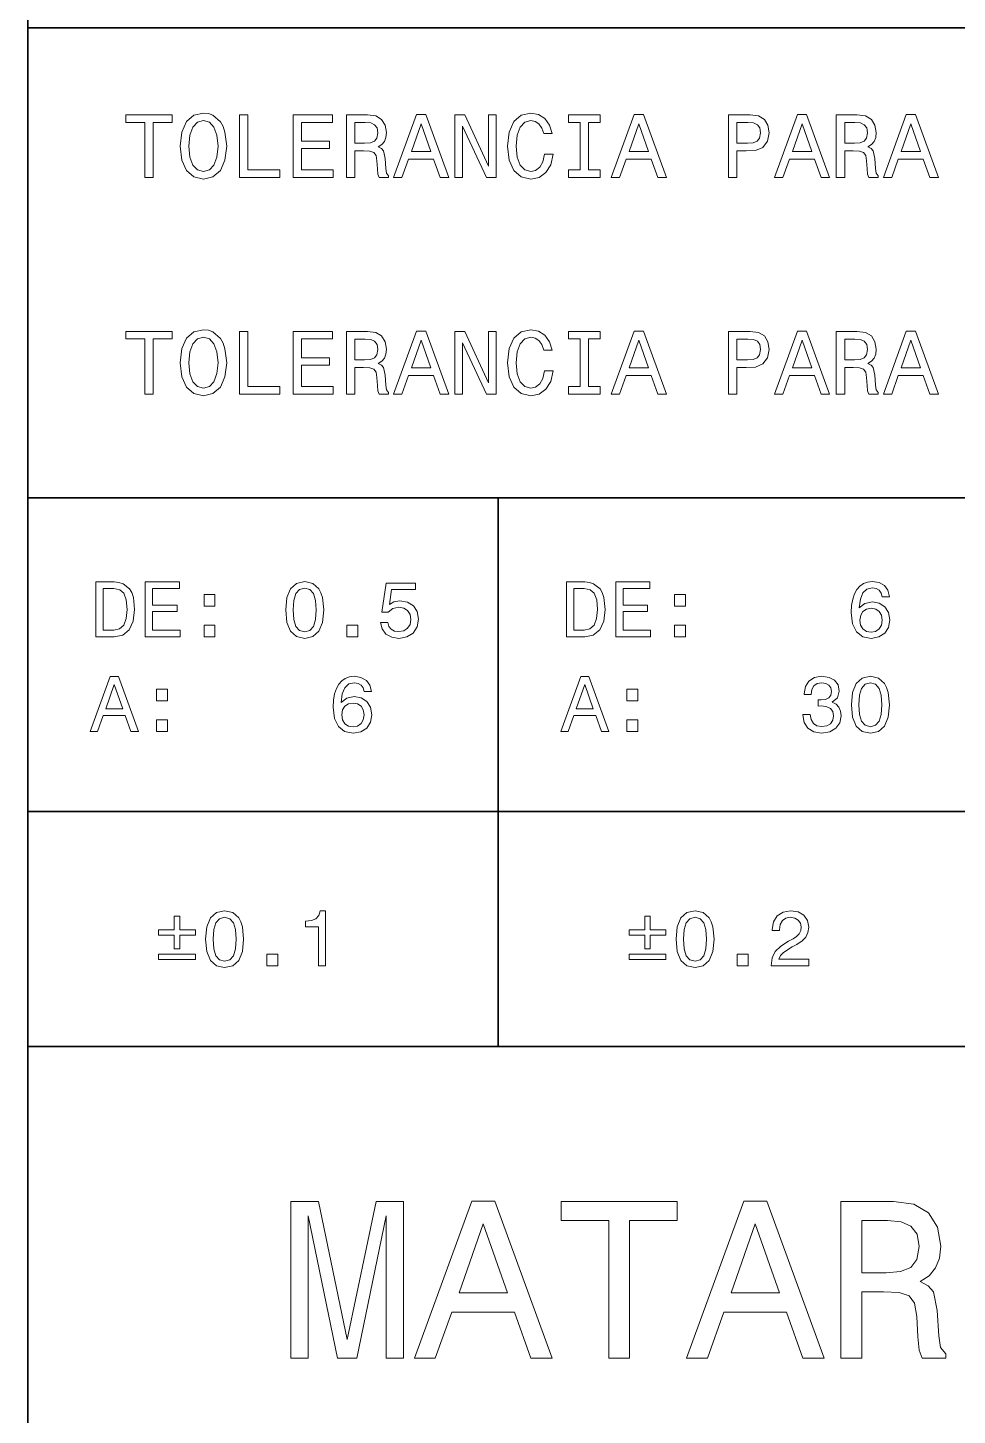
# Model space of a CAD drawing. Extents: x 4 to 291, y 4 to 205.
# Drawn here: x 236.36 to 251.05, y 105.08 to 127.01 of the extents above; entities that cross this region are included whole.
import ezdxf

# ---------------------------------------------------------------- set-up
doc = ezdxf.new("R2010")
doc.units = 0

msp = doc.modelspace()

# ---------------------------------------------------------------- linework, layer by layer
at = {"color": 7, "lineweight": 35}
for p, q in [((236.364685, 204.617981), (236.364685, 3.716543)), ((290.873962, 127.012932), (236.364685, 127.012932)), ((236.364685, 127.012932), (236.364685, 110.907913)), ((236.364685, 119.579849), (290.873962, 119.579849)), ((243.797775, 119.579849), (243.797775, 110.907913)), ((236.364685, 114.624458), (290.873962, 114.624458)), ((236.364685, 110.907913), (290.873962, 110.907913)), ((236.364685, 110.907913), (290.873962, 110.907913))]:
    msp.add_line(p, q, dxfattribs=at)
at = {"color": 7, "lineweight": 13}
for points in [[(238.215454, 124.646622), (238.346848, 124.646622), (238.346848, 125.517746), (238.646729, 125.517746), (238.646729, 125.637703), (237.914139, 125.637703), (237.914139, 125.517746), (238.215454, 125.517746)], [(238.773834, 125.142159), (238.799545, 124.91938), (238.873795, 124.755157), (238.989471, 124.653763), (239.140854, 124.619492), (239.290787, 124.653763), (239.407898, 124.755157), (239.480728, 124.91938), (239.507858, 125.142159), (239.480728, 125.36351), (239.44931, 125.453476), (239.407898, 125.52774), (239.290787, 125.629135), (239.219391, 125.654839), (239.140854, 125.664833), (238.988037, 125.629135), (238.872375, 125.529167), (238.799545, 125.364937)], [(238.910934, 125.142159), (238.926636, 125.314957), (238.97377, 125.442055), (239.0466, 125.519173), (239.140854, 125.546303), (239.233673, 125.519173), (239.306503, 125.440628), (239.353622, 125.31353), (239.370758, 125.142159), (239.353622, 124.969368), (239.306503, 124.84227), (239.233673, 124.765152), (239.140854, 124.739449), (239.0466, 124.765152), (238.97377, 124.84227), (238.926636, 124.967934)], [(239.710648, 124.646622), (240.347565, 124.646622), (240.347565, 124.766579), (239.842026, 124.766579), (239.842026, 125.637703), (239.710648, 125.637703)], [(240.560349, 124.646622), (241.18869, 124.646622), (241.18869, 124.766579), (240.691727, 124.766579), (240.691727, 125.102173), (241.13443, 125.102173), (241.13443, 125.220703), (240.691727, 125.220703), (240.691727, 125.517746), (241.177277, 125.517746), (241.177277, 125.637703), (240.560349, 125.637703)], [(241.401474, 124.646622), (241.534286, 124.646622), (241.534286, 125.065048), (241.669952, 125.065048), (241.769913, 125.06076), (241.832748, 125.040771), (241.86702, 124.993645), (241.881302, 124.909386), (241.888443, 124.780861), (241.897018, 124.696602), (241.914154, 124.646622), (242.064102, 124.646622), (242.064102, 124.673752), (242.03125, 124.713737), (242.019836, 124.788002), (242.009827, 124.947945), (241.98555, 125.066475), (241.952713, 125.1036), (241.901306, 125.130737), (241.95842, 125.166435), (241.998413, 125.216423), (242.024109, 125.279259), (242.032684, 125.354942), (242.012695, 125.474899), (241.955566, 125.564865), (241.861313, 125.619133), (241.732788, 125.637703), (241.401474, 125.637703)], [(241.695663, 125.516312), (241.782776, 125.507744), (241.844177, 125.480614), (241.882736, 125.430634), (241.895584, 125.352089), (241.881302, 125.269257), (241.842743, 125.219276), (241.777054, 125.193573), (241.687088, 125.186432), (241.534286, 125.186432), (241.534286, 125.516312)], [(242.145493, 124.646622), (242.276886, 124.646622), (242.381134, 124.93795), (242.776703, 124.93795), (242.880951, 124.646622), (243.015198, 124.646622), (242.652466, 125.63913), (242.506805, 125.63913)], [(242.426834, 125.059334), (242.579636, 125.496323), (242.732437, 125.059334)], [(243.113724, 124.646622), (243.232254, 124.646622), (243.232254, 125.45919), (243.612122, 124.646622), (243.764923, 124.646622), (243.764923, 125.637703), (243.644974, 125.637703), (243.644974, 124.825127), (243.269394, 125.637703), (243.113724, 125.637703)], [(244.530365, 125.01506), (244.501801, 124.895103), (244.454681, 124.809418), (244.388992, 124.756584), (244.311874, 124.739449), (244.219055, 124.765152), (244.146225, 124.84227), (244.097672, 124.967934), (244.081955, 125.142159), (244.097672, 125.314957), (244.144791, 125.442055), (244.217621, 125.519173), (244.311874, 125.546303), (244.380417, 125.532021), (244.43898, 125.492035), (244.484665, 125.427773), (244.516083, 125.339233), (244.651749, 125.339233), (244.608917, 125.474899), (244.534653, 125.577721), (244.433258, 125.641983), (244.311874, 125.664833), (244.160507, 125.629135), (244.04483, 125.529167), (243.970566, 125.364937), (243.944855, 125.142159), (243.970566, 124.91938), (244.04483, 124.755157), (244.160507, 124.653763), (244.311874, 124.619492), (244.444687, 124.646622), (244.551788, 124.722313), (244.627472, 124.84655), (244.667465, 125.01506)], [(245.093033, 124.766579), (244.910233, 124.766579), (244.910233, 124.646622), (245.407196, 124.646622), (245.407196, 124.766579), (245.224411, 124.766579), (245.224411, 125.517746), (245.407196, 125.517746), (245.407196, 125.637703), (244.910233, 125.637703), (244.910233, 125.517746), (245.093033, 125.517746)], [(245.58429, 124.646622), (245.715668, 124.646622), (245.819916, 124.93795), (246.215485, 124.93795), (246.319733, 124.646622), (246.453979, 124.646622), (246.091248, 125.63913), (245.945587, 125.63913)], [(245.865616, 125.059334), (246.018417, 125.496323), (246.171219, 125.059334)], [(247.436478, 124.646622), (247.567871, 124.646622), (247.567871, 125.065048), (247.713531, 125.065048), (247.860626, 125.072182), (247.977722, 125.122169), (248.053406, 125.219276), (248.079117, 125.352089), (248.059128, 125.474899), (248.001999, 125.564865), (247.907745, 125.619133), (247.779221, 125.637703), (247.436478, 125.637703)], [(247.743515, 125.516312), (247.829208, 125.507744), (247.892044, 125.480614), (247.929169, 125.430634), (247.942017, 125.352089), (247.927734, 125.269257), (247.889175, 125.219276), (247.823486, 125.193573), (247.733521, 125.186432), (247.567871, 125.186432), (247.567871, 125.516312)], [(248.163376, 124.646622), (248.294754, 124.646622), (248.399002, 124.93795), (248.794571, 124.93795), (248.898819, 124.646622), (249.033066, 124.646622), (248.670334, 125.63913), (248.524673, 125.63913)], [(248.444702, 125.059334), (248.597504, 125.496323), (248.750305, 125.059334)], [(249.138733, 124.646622), (249.271545, 124.646622), (249.271545, 125.065048), (249.407211, 125.065048), (249.507187, 125.06076), (249.570023, 125.040771), (249.604294, 124.993645), (249.618576, 124.909386), (249.625717, 124.780861), (249.634277, 124.696602), (249.651413, 124.646622), (249.801361, 124.646622), (249.801361, 124.673752), (249.768524, 124.713737), (249.757095, 124.788002), (249.747101, 124.947945), (249.722824, 125.066475), (249.689972, 125.1036), (249.638565, 125.130737), (249.695679, 125.166435), (249.735672, 125.216423), (249.761383, 125.279259), (249.769943, 125.354942), (249.749954, 125.474899), (249.692825, 125.564865), (249.598572, 125.619133), (249.470047, 125.637703), (249.138733, 125.637703)], [(249.432922, 125.516312), (249.520035, 125.507744), (249.581436, 125.480614), (249.619995, 125.430634), (249.632858, 125.352089), (249.618576, 125.269257), (249.580017, 125.219276), (249.514328, 125.193573), (249.424347, 125.186432), (249.271545, 125.186432), (249.271545, 125.516312)], [(249.882767, 124.646622), (250.014145, 124.646622), (250.118393, 124.93795), (250.513962, 124.93795), (250.61821, 124.646622), (250.752457, 124.646622), (250.389725, 125.63913), (250.244064, 125.63913)], [(250.164093, 125.059334), (250.316895, 125.496323), (250.469696, 125.059334)], [(238.215454, 121.222122), (238.346848, 121.222122), (238.346848, 122.093246), (238.646729, 122.093246), (238.646729, 122.213203), (237.914139, 122.213203), (237.914139, 122.093246), (238.215454, 122.093246)], [(238.773834, 121.717659), (238.799545, 121.494881), (238.873795, 121.330658), (238.989471, 121.229263), (239.140854, 121.194992), (239.290787, 121.229263), (239.407898, 121.330658), (239.480728, 121.494881), (239.507858, 121.717659), (239.480728, 121.939011), (239.44931, 122.028976), (239.407898, 122.103241), (239.290787, 122.204636), (239.219391, 122.230339), (239.140854, 122.240334), (238.988037, 122.204636), (238.872375, 122.104668), (238.799545, 121.940437)], [(239.710648, 121.222122), (240.347565, 121.222122), (240.347565, 121.342079), (239.842026, 121.342079), (239.842026, 122.213203), (239.710648, 122.213203)], [(240.560349, 121.222122), (241.18869, 121.222122), (241.18869, 121.342079), (240.691727, 121.342079), (240.691727, 121.677673), (241.13443, 121.677673), (241.13443, 121.796204), (240.691727, 121.796204), (240.691727, 122.093246), (241.177277, 122.093246), (241.177277, 122.213203), (240.560349, 122.213203)], [(241.401474, 121.222122), (241.534286, 121.222122), (241.534286, 121.640549), (241.669952, 121.640549), (241.769913, 121.636261), (241.832748, 121.616272), (241.86702, 121.569145), (241.881302, 121.484886), (241.888443, 121.356361), (241.897018, 121.272102), (241.914154, 121.222122), (242.064102, 121.222122), (242.064102, 121.249252), (242.03125, 121.289238), (242.019836, 121.363503), (242.009827, 121.523445), (241.98555, 121.641975), (241.952713, 121.6791), (241.901306, 121.706238), (241.95842, 121.741936), (241.998413, 121.791924), (242.024109, 121.854759), (242.032684, 121.930443), (242.012695, 122.0504), (241.955566, 122.140366), (241.861313, 122.194633), (241.732788, 122.213203), (241.401474, 122.213203)], [(242.145493, 121.222122), (242.276886, 121.222122), (242.381134, 121.513451), (242.776703, 121.513451), (242.880951, 121.222122), (243.015198, 121.222122), (242.652466, 122.21463), (242.506805, 122.21463)], [(243.113724, 121.222122), (243.232254, 121.222122), (243.232254, 122.034691), (243.612122, 121.222122), (243.764923, 121.222122), (243.764923, 122.213203), (243.644974, 122.213203), (243.644974, 121.400627), (243.269394, 122.213203), (243.113724, 122.213203)], [(244.530365, 121.590561), (244.501801, 121.470604), (244.454681, 121.384918), (244.388992, 121.332085), (244.311874, 121.314949), (244.219055, 121.340652), (244.146225, 121.41777), (244.097672, 121.543434), (244.081955, 121.717659), (244.097672, 121.890457), (244.144791, 122.017555), (244.217621, 122.094673), (244.311874, 122.121803), (244.380417, 122.107521), (244.43898, 122.067535), (244.484665, 122.003273), (244.516083, 121.914734), (244.651749, 121.914734), (244.608917, 122.0504), (244.534653, 122.153221), (244.433258, 122.217484), (244.311874, 122.240334), (244.160507, 122.204636), (244.04483, 122.104668), (243.970566, 121.940437), (243.944855, 121.717659), (243.970566, 121.494881), (244.04483, 121.330658), (244.160507, 121.229263), (244.311874, 121.194992), (244.444687, 121.222122), (244.551788, 121.297813), (244.627472, 121.42205), (244.667465, 121.590561)], [(245.093033, 121.342079), (244.910233, 121.342079), (244.910233, 121.222122), (245.407196, 121.222122), (245.407196, 121.342079), (245.224411, 121.342079), (245.224411, 122.093246), (245.407196, 122.093246), (245.407196, 122.213203), (244.910233, 122.213203), (244.910233, 122.093246), (245.093033, 122.093246)], [(245.58429, 121.222122), (245.715668, 121.222122), (245.819916, 121.513451), (246.215485, 121.513451), (246.319733, 121.222122), (246.453979, 121.222122), (246.091248, 122.21463), (245.945587, 122.21463)], [(247.436478, 121.222122), (247.567871, 121.222122), (247.567871, 121.640549), (247.713531, 121.640549), (247.860626, 121.647682), (247.977722, 121.69767), (248.053406, 121.794777), (248.079117, 121.927589), (248.059128, 122.0504), (248.001999, 122.140366), (247.907745, 122.194633), (247.779221, 122.213203), (247.436478, 122.213203)], [(248.163376, 121.222122), (248.294754, 121.222122), (248.399002, 121.513451), (248.794571, 121.513451), (248.898819, 121.222122), (249.033066, 121.222122), (248.670334, 122.21463), (248.524673, 122.21463)], [(249.138733, 121.222122), (249.271545, 121.222122), (249.271545, 121.640549), (249.407211, 121.640549), (249.507187, 121.636261), (249.570023, 121.616272), (249.604294, 121.569145), (249.618576, 121.484886), (249.625717, 121.356361), (249.634277, 121.272102), (249.651413, 121.222122), (249.801361, 121.222122), (249.801361, 121.249252), (249.768524, 121.289238), (249.757095, 121.363503), (249.747101, 121.523445), (249.722824, 121.641975), (249.689972, 121.6791), (249.638565, 121.706238), (249.695679, 121.741936), (249.735672, 121.791924), (249.761383, 121.854759), (249.769943, 121.930443), (249.749954, 122.0504), (249.692825, 122.140366), (249.598572, 122.194633), (249.470047, 122.213203), (249.138733, 122.213203)], [(249.882767, 121.222122), (250.014145, 121.222122), (250.118393, 121.513451), (250.513962, 121.513451), (250.61821, 121.222122), (250.752457, 121.222122), (250.389725, 122.21463), (250.244064, 122.21463)], [(238.910934, 121.717659), (238.926636, 121.890457), (238.97377, 122.017555), (239.0466, 122.094673), (239.140854, 122.121803), (239.233673, 122.094673), (239.306503, 122.016129), (239.353622, 121.88903), (239.370758, 121.717659), (239.353622, 121.544868), (239.306503, 121.41777), (239.233673, 121.340652), (239.140854, 121.314949), (239.0466, 121.340652), (238.97377, 121.41777), (238.926636, 121.543434)], [(241.695663, 122.091812), (241.782776, 122.083244), (241.844177, 122.056114), (241.882736, 122.006134), (241.895584, 121.927589), (241.881302, 121.844757), (241.842743, 121.794777), (241.777054, 121.769073), (241.687088, 121.761932), (241.534286, 121.761932), (241.534286, 122.091812)], [(242.426834, 121.634834), (242.579636, 122.071823), (242.732437, 121.634834)], [(245.865616, 121.634834), (246.018417, 122.071823), (246.171219, 121.634834)], [(247.743515, 122.091812), (247.829208, 122.083244), (247.892044, 122.056114), (247.929169, 122.006134), (247.942017, 121.927589), (247.927734, 121.844757), (247.889175, 121.794777), (247.823486, 121.769073), (247.733521, 121.761932), (247.567871, 121.761932), (247.567871, 122.091812)], [(248.444702, 121.634834), (248.597504, 122.071823), (248.750305, 121.634834)], [(249.432922, 122.091812), (249.520035, 122.083244), (249.581436, 122.056114), (249.619995, 122.006134), (249.632858, 121.927589), (249.618576, 121.844757), (249.580017, 121.794777), (249.514328, 121.769073), (249.424347, 121.761932), (249.271545, 121.761932), (249.271545, 122.091812)], [(250.164093, 121.634834), (250.316895, 122.071823), (250.469696, 121.634834)], [(237.730621, 118.25264), (237.441971, 118.25264), (237.441971, 117.385445), (237.730621, 117.385445), (237.866821, 117.412933), (237.968048, 117.496658), (238.030518, 117.632858), (238.053009, 117.819038), (238.03302, 118.008972), (238.008026, 118.083946), (237.973038, 118.143929), (237.871826, 118.225151), (237.805603, 118.24514)], [(238.221695, 117.385445), (238.771515, 117.385445), (238.771515, 117.49041), (238.336655, 117.49041), (238.336655, 117.78405), (238.72403, 117.78405), (238.72403, 117.887764), (238.336655, 117.887764), (238.336655, 118.147675), (238.761505, 118.147675), (238.761505, 118.25264), (238.221695, 118.25264)], [(240.439667, 117.809044), (240.458405, 117.612862), (240.517136, 117.472916), (240.610855, 117.387947), (240.740814, 117.360451), (240.869522, 117.387947), (240.963226, 117.472916), (241.020706, 117.612862), (241.04071, 117.809044), (241.020706, 118.003975), (240.996979, 118.081451), (240.963226, 118.14518), (240.869522, 118.230148), (240.740814, 118.258888), (240.610855, 118.230148), (240.517136, 118.143929), (240.458405, 118.003975)], [(241.935394, 117.611618), (241.962875, 117.509148), (242.024109, 117.429176), (242.114075, 117.379196), (242.229034, 117.360451), (242.35524, 117.382942), (242.453949, 117.444176), (242.516434, 117.541641), (242.540176, 117.666595), (242.518936, 117.782806), (242.458954, 117.874023), (242.365234, 117.932755), (242.244034, 117.953995), (242.150314, 117.938995), (242.077835, 117.897766), (242.112823, 118.131432), (242.492691, 118.131432), (242.492691, 118.233894), (242.029114, 118.233894), (241.960388, 117.774055), (242.060349, 117.774055), (242.132812, 117.832787), (242.225281, 117.854027), (242.305252, 117.840286), (242.366486, 117.800301), (242.405228, 117.739067), (242.418976, 117.660347), (242.405228, 117.581627), (242.365234, 117.520393), (242.304016, 117.481659), (242.225281, 117.467918), (242.159058, 117.476662), (242.107834, 117.505402), (242.070343, 117.550385), (242.051605, 117.611618)], [(245.163712, 118.25264), (244.875061, 118.25264), (244.875061, 117.385445), (245.163712, 117.385445), (245.299911, 117.412933), (245.401138, 117.496658), (245.463608, 117.632858), (245.486099, 117.819038), (245.46611, 118.008972), (245.441116, 118.083946), (245.406128, 118.143929), (245.304916, 118.225151), (245.238693, 118.24514)], [(245.654785, 117.385445), (246.204605, 117.385445), (246.204605, 117.49041), (245.769745, 117.49041), (245.769745, 117.78405), (246.15712, 117.78405), (246.15712, 117.887764), (245.769745, 117.887764), (245.769745, 118.147675), (246.194595, 118.147675), (246.194595, 118.25264), (245.654785, 118.25264)], [(249.978271, 118.018974), (249.954529, 118.120186), (249.899536, 118.19516), (249.814575, 118.242645), (249.704605, 118.258888), (249.63089, 118.250137), (249.567154, 118.226395), (249.510925, 118.18766), (249.46344, 118.132683), (249.425964, 118.063957), (249.398468, 117.980232), (249.380981, 117.881516), (249.375977, 117.770309), (249.395966, 117.592873), (249.457199, 117.464165), (249.555908, 117.386696), (249.690872, 117.360451), (249.812073, 117.382942), (249.904541, 117.441673), (249.964523, 117.534142), (249.985764, 117.651604), (249.964523, 117.770309), (249.907043, 117.861526), (249.818314, 117.919006), (249.708359, 117.938995), (249.589645, 117.914009), (249.500931, 117.842781), (249.519669, 117.980232), (249.559662, 118.078949), (249.620895, 118.13768), (249.705856, 118.157669), (249.768341, 118.147675), (249.815826, 118.121437), (249.847061, 118.077698), (249.863312, 118.018974)], [(237.721878, 118.148926), (237.816849, 118.13018), (237.881821, 118.072701), (237.920563, 117.970238), (237.93306, 117.819038), (237.919312, 117.672844), (237.880569, 117.570381), (237.814346, 117.509148), (237.721878, 117.489159), (237.558182, 117.489159), (237.558182, 118.148926)], [(239.150131, 117.87027), (239.322571, 117.87027), (239.322571, 118.056458), (239.150131, 118.056458)], [(240.559631, 117.809044), (240.569626, 117.960243), (240.600861, 118.068954), (240.657089, 118.132683), (240.740814, 118.155174), (240.823288, 118.132683), (240.879517, 118.068954), (240.910751, 117.960243), (240.920746, 117.809044), (240.910751, 117.656601), (240.879517, 117.54789), (240.823288, 117.484161), (240.740814, 117.462914), (240.657089, 117.484161), (240.600861, 117.54789), (240.569626, 117.656601)], [(245.154968, 118.148926), (245.249939, 118.13018), (245.314911, 118.072701), (245.353653, 117.970238), (245.36615, 117.819038), (245.352402, 117.672844), (245.31366, 117.570381), (245.247437, 117.509148), (245.154968, 117.489159), (244.991272, 117.489159), (244.991272, 118.148926)], [(246.583221, 117.87027), (246.755646, 117.87027), (246.755646, 118.056458), (246.583221, 118.056458)], [(249.864548, 117.650352), (249.850815, 117.571632), (249.815826, 117.51165), (249.759598, 117.471664), (249.689621, 117.459167), (249.615891, 117.471664), (249.559662, 117.510399), (249.523422, 117.570381), (249.512177, 117.649101), (249.524673, 117.726578), (249.559662, 117.785301), (249.617142, 117.822792), (249.694611, 117.836533), (249.762085, 117.822792), (249.815826, 117.786552), (249.850815, 117.727821)], [(239.150131, 117.385445), (239.322571, 117.385445), (239.322571, 117.571632), (239.150131, 117.571632)], [(241.40683, 117.385445), (241.579269, 117.385445), (241.579269, 117.571632), (241.40683, 117.571632)], [(246.583221, 117.385445), (246.755646, 117.385445), (246.755646, 117.571632), (246.583221, 117.571632)], [(237.352005, 115.887222), (237.466965, 115.887222), (237.558182, 116.142136), (237.904312, 116.142136), (237.995529, 115.887222), (238.112991, 115.887222), (237.795609, 116.755669), (237.668152, 116.755669)], [(241.792938, 116.520752), (241.769196, 116.621964), (241.714218, 116.696938), (241.629242, 116.744415), (241.519287, 116.760666), (241.445557, 116.751915), (241.381836, 116.728172), (241.325607, 116.689438), (241.278122, 116.63446), (241.240631, 116.565735), (241.21315, 116.48201), (241.195648, 116.383293), (241.190659, 116.272087), (241.210648, 116.09465), (241.271881, 115.965942), (241.37059, 115.888474), (241.505539, 115.862228), (241.626755, 115.88472), (241.719208, 115.943451), (241.77919, 116.035919), (241.80043, 116.153381), (241.77919, 116.272087), (241.72171, 116.363304), (241.632996, 116.420784), (241.523041, 116.440773), (241.404327, 116.415787), (241.315613, 116.344559), (241.334351, 116.48201), (241.374344, 116.580727), (241.435562, 116.639458), (241.520538, 116.659447), (241.583008, 116.649452), (241.630493, 116.623215), (241.661743, 116.579475), (241.677979, 116.520752)], [(244.785095, 115.887222), (244.900055, 115.887222), (244.991272, 116.142136), (245.337402, 116.142136), (245.428619, 115.887222), (245.546082, 115.887222), (245.228699, 116.755669), (245.101242, 116.755669)], [(248.611252, 116.159622), (248.611252, 116.150879), (248.631241, 116.030922), (248.689972, 115.940956), (248.78244, 115.883476), (248.904892, 115.862228), (249.034851, 115.883476), (249.132309, 115.938454), (249.194794, 116.025925), (249.217285, 116.138382), (249.207291, 116.212105), (249.179794, 116.272087), (249.134811, 116.318321), (249.074829, 116.352058), (249.156052, 116.419533), (249.184799, 116.526993), (249.166046, 116.624458), (249.11232, 116.698189), (249.024857, 116.744415), (248.904892, 116.760666), (248.792435, 116.740669), (248.706207, 116.685692), (248.649979, 116.598221), (248.631241, 116.48201), (248.631241, 116.473267), (248.742447, 116.473267), (248.752441, 116.553238), (248.784943, 116.610718), (248.837418, 116.645706), (248.911148, 116.658203), (248.97612, 116.648201), (249.023605, 116.621964), (249.052338, 116.579475), (249.063583, 116.521996), (249.052338, 116.46077), (249.022354, 116.419533), (248.969864, 116.394547), (248.898651, 116.387047), (248.849915, 116.388298), (248.849915, 116.289581), (248.911148, 116.292076), (248.989868, 116.28083), (249.048599, 116.250847), (249.083588, 116.20211), (249.096069, 116.138382), (249.082336, 116.06591), (249.046097, 116.012177), (248.988617, 115.978439), (248.912384, 115.967194), (248.833664, 115.979691), (248.776184, 116.017174), (248.739944, 116.077156), (248.726212, 116.159622)], [(249.377228, 116.310822), (249.395966, 116.114639), (249.454697, 115.974693), (249.548416, 115.889725), (249.678375, 115.862228), (249.807068, 115.889725), (249.900787, 115.974693), (249.958267, 116.114639), (249.978271, 116.310822), (249.958267, 116.505753), (249.934525, 116.583229), (249.900787, 116.646957), (249.807068, 116.731926), (249.678375, 116.760666), (249.548416, 116.731926), (249.454697, 116.645706), (249.395966, 116.505753)], [(237.598175, 116.248344), (237.731873, 116.630707), (237.865585, 116.248344)], [(238.397888, 116.372047), (238.570328, 116.372047), (238.570328, 116.558235), (238.397888, 116.558235)], [(245.031265, 116.248344), (245.164963, 116.630707), (245.298676, 116.248344)], [(245.830978, 116.372047), (246.003418, 116.372047), (246.003418, 116.558235), (245.830978, 116.558235)], [(249.497177, 116.310822), (249.507187, 116.462021), (249.538422, 116.570732), (249.59465, 116.63446), (249.678375, 116.656952), (249.760834, 116.63446), (249.817078, 116.570732), (249.848312, 116.462021), (249.858307, 116.310822), (249.848312, 116.158379), (249.817078, 116.049667), (249.760834, 115.985939), (249.678375, 115.964691), (249.59465, 115.985939), (249.538422, 116.049667), (249.507187, 116.158379)], [(241.67923, 116.15213), (241.665482, 116.07341), (241.630493, 116.013428), (241.574265, 115.973442), (241.504288, 115.960945), (241.430573, 115.973442), (241.374344, 116.012177), (241.338104, 116.072159), (241.326859, 116.150879), (241.339355, 116.228355), (241.374344, 116.287079), (241.431824, 116.32457), (241.509293, 116.33831), (241.576767, 116.32457), (241.630493, 116.28833), (241.665482, 116.229599)], [(238.397888, 115.887222), (238.570328, 115.887222), (238.570328, 116.07341), (238.397888, 116.07341)], [(245.830978, 115.887222), (246.003418, 115.887222), (246.003418, 116.07341), (245.830978, 116.07341)], [(238.679214, 112.454681), (238.765427, 112.454681), (238.765427, 112.67086), (239.012848, 112.67086), (239.012848, 112.755829), (238.765427, 112.755829), (238.765427, 112.970749), (238.679214, 112.970749), (238.679214, 112.755829), (238.431808, 112.755829), (238.431808, 112.67086), (238.679214, 112.67086)], [(239.174042, 112.605881), (239.19278, 112.409698), (239.251511, 112.269753), (239.34523, 112.184784), (239.475189, 112.157288), (239.603882, 112.184784), (239.697601, 112.269753), (239.755081, 112.409698), (239.77507, 112.605881), (239.755081, 112.800812), (239.731339, 112.878288), (239.697601, 112.942017), (239.603882, 113.026985), (239.475189, 113.055725), (239.34523, 113.026985), (239.251511, 112.940765), (239.19278, 112.800812)], [(240.957153, 112.182281), (241.070862, 112.182281), (241.070862, 113.055725), (240.985901, 113.055725), (240.963409, 112.9795), (240.918427, 112.928268), (240.849701, 112.898277), (240.75473, 112.888283), (240.75473, 112.799561), (240.957153, 112.799561)], [(246.112305, 112.454681), (246.198517, 112.454681), (246.198517, 112.67086), (246.445938, 112.67086), (246.445938, 112.755829), (246.198517, 112.755829), (246.198517, 112.970749), (246.112305, 112.970749), (246.112305, 112.755829), (245.864899, 112.755829), (245.864899, 112.67086), (246.112305, 112.67086)], [(246.607132, 112.605881), (246.62587, 112.409698), (246.684601, 112.269753), (246.77832, 112.184784), (246.908279, 112.157288), (247.036972, 112.184784), (247.130692, 112.269753), (247.188171, 112.409698), (247.20816, 112.605881), (247.188171, 112.800812), (247.164429, 112.878288), (247.130692, 112.942017), (247.036972, 113.026985), (246.908279, 113.055725), (246.77832, 113.026985), (246.684601, 112.940765), (246.62587, 112.800812)], [(248.107849, 112.182281), (248.703888, 112.182281), (248.703888, 112.289742), (248.232803, 112.289742), (248.259048, 112.348473), (248.304031, 112.397209), (248.442734, 112.485924), (248.516449, 112.523415), (248.598923, 112.577141), (248.657654, 112.639618), (248.691391, 112.713341), (248.703888, 112.797066), (248.682648, 112.902023), (248.623917, 112.984497), (248.533951, 113.03698), (248.41774, 113.055725), (248.297775, 113.034477), (248.206558, 112.975754), (248.147842, 112.882034), (248.127838, 112.758331), (248.127838, 112.740837), (248.241547, 112.740837), (248.241547, 112.750832), (248.252792, 112.8358), (248.28653, 112.898277), (248.340271, 112.938263), (248.411499, 112.952011), (248.483963, 112.939514), (248.537704, 112.908272), (248.572678, 112.859543), (248.585175, 112.798317), (248.576431, 112.740837), (248.552689, 112.692101), (248.512711, 112.649612), (248.457733, 112.612129), (248.384003, 112.572144), (248.261551, 112.494675), (248.175323, 112.412201), (248.1241, 112.312233), (248.107849, 112.186028)], [(239.293991, 112.605881), (239.304001, 112.75708), (239.335236, 112.865791), (239.391464, 112.92952), (239.475189, 112.952011), (239.557648, 112.92952), (239.613892, 112.865791), (239.645126, 112.75708), (239.655121, 112.605881), (239.645126, 112.453438), (239.613892, 112.344727), (239.557648, 112.280998), (239.475189, 112.25975), (239.391464, 112.280998), (239.335236, 112.344727), (239.304001, 112.453438)], [(246.727081, 112.605881), (246.737091, 112.75708), (246.768326, 112.865791), (246.824554, 112.92952), (246.908279, 112.952011), (246.990738, 112.92952), (247.046982, 112.865791), (247.078217, 112.75708), (247.088211, 112.605881), (247.078217, 112.453438), (247.046982, 112.344727), (246.990738, 112.280998), (246.908279, 112.25975), (246.824554, 112.280998), (246.768326, 112.344727), (246.737091, 112.453438)], [(238.431808, 112.369713), (238.431808, 112.283493), (239.012848, 112.283493), (239.012848, 112.369713)], [(240.141205, 112.182281), (240.313629, 112.182281), (240.313629, 112.368469), (240.141205, 112.368469)], [(245.864899, 112.369713), (245.864899, 112.283493), (246.445938, 112.283493), (246.445938, 112.369713)], [(247.574295, 112.182281), (247.746735, 112.182281), (247.746735, 112.368469), (247.574295, 112.368469)], [(240.518524, 105.983231), (240.793427, 105.983231), (240.793427, 108.232437), (241.257538, 105.983231), (241.564575, 105.983231), (242.025131, 108.232437), (242.025131, 105.983231), (242.303604, 105.983231), (242.303604, 108.460922), (241.868042, 108.460922), (241.411057, 106.275986), (240.957657, 108.460922), (240.518524, 108.460922)], [(242.474976, 105.983231), (242.803421, 105.983231), (243.064041, 106.711548), (244.052979, 106.711548), (244.313599, 105.983231), (244.6492, 105.983231), (243.742386, 108.464493), (243.37822, 108.464493)], [(245.545319, 105.983231), (245.873764, 105.983231), (245.873764, 108.161034), (246.623505, 108.161034), (246.623505, 108.460922), (244.792007, 108.460922), (244.792007, 108.161034), (245.545319, 108.161034)], [(246.773453, 105.983231), (247.101898, 105.983231), (247.362534, 106.711548), (248.351471, 106.711548), (248.612091, 105.983231), (248.947678, 105.983231), (248.040863, 108.464493), (247.676697, 108.464493)], [(249.211868, 105.983231), (249.5439, 105.983231), (249.5439, 107.029289), (249.883057, 107.029289), (250.13298, 107.018578), (250.29007, 106.968597), (250.375748, 106.850784), (250.411453, 106.640144), (250.429306, 106.318825), (250.450714, 106.108185), (250.493561, 105.983231), (250.868439, 105.983231), (250.868439, 106.051064), (250.786316, 106.151031), (250.757751, 106.336678), (250.732758, 106.736534), (250.672073, 107.03286), (250.589966, 107.125687), (250.461426, 107.19352), (250.604233, 107.282768), (250.704208, 107.40773), (250.768463, 107.564812), (250.789886, 107.754036), (250.739899, 108.053925), (250.597092, 108.278847), (250.361465, 108.414513), (250.040146, 108.460922), (249.211868, 108.460922)], [(249.947327, 108.157463), (250.1651, 108.13604), (250.318619, 108.068207), (250.415024, 107.943253), (250.447144, 107.746895), (250.411453, 107.539825), (250.315063, 107.414864), (250.150833, 107.350601), (249.925903, 107.332756), (249.5439, 107.332756), (249.5439, 108.157463)], [(243.178299, 107.015007), (243.560303, 108.107483), (243.942307, 107.015007)], [(247.476776, 107.015007), (247.85878, 108.107483), (248.240784, 107.015007)]]:
    msp.add_lwpolyline(points, close=True, dxfattribs=at)

doc.saveas('drawing.dxf')
